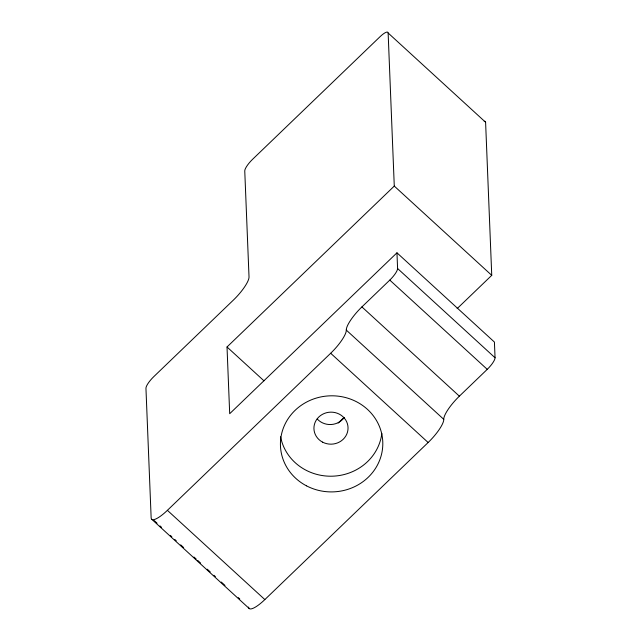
<?xml version="1.0" encoding="UTF-8"?>
<svg xmlns="http://www.w3.org/2000/svg" width="641" height="641" viewBox="0 0 641 641"><rect width="100%" height="100%" fill="white"/><g stroke="black" fill="none" stroke-linecap="round" stroke-linejoin="round"><path stroke-width="0.96" d="M227.018 346.981L394.279 186.082L388.134 32.995A11.378 2.852 -47.5 0 0 380.009 36.737L252.57 159.321A11.378 2.852 -47.5 0 0 244.758 170.915L249.02 276.888A22.755 5.705 -47.5 0 1 233.404 300.068L153.752 376.684A11.378 2.852 -47.5 0 0 145.948 388.27L151.148 517.8A22.755 5.705 -47.5 0 0 167.397 510.332L330.676 353.263A22.755 5.705 -47.5 0 0 346.292 330.091A22.755 5.705 -47.5 0 1 361.909 306.911L389.784 280.101A11.378 2.852 -47.5 0 0 397.588 268.507L396.963 252.81L229.694 413.709L227.018 346.981L263.932 380.786M338.176 423.052L343.945 417.507M457.137 308.625L491.743 275.334L485.598 122.247L388.134 32.995M248.612 607.059A22.755 5.705 -47.5 0 0 264.853 599.583L428.14 442.514A22.755 5.705 -47.5 0 0 443.756 419.342A22.755 5.705 -47.5 0 1 459.373 396.17L487.248 369.352A11.378 2.852 -47.5 0 0 495.052 357.766L494.419 342.062L396.963 252.81M394.279 186.082L491.743 275.334M397.588 268.507L495.052 357.766M389.784 280.101L487.248 369.352M361.909 306.911L459.373 396.17M346.292 330.091L443.756 419.342M330.676 353.263L428.14 442.514M167.397 510.332L264.853 599.583M154.104 520.508L157.053 523.216M160.01 525.916L161.484 527.271M170.346 535.387L171.82 536.733M174.777 539.442L176.251 540.796M180.682 544.85L183.638 547.558M193.975 557.021L196.186 559.048M197.668 560.402L200.617 563.102M207.267 569.192L210.216 571.892M213.91 575.273L215.384 576.628M221.289 582.036L224.983 585.417M238.276 597.588L239.75 598.942M151.853 519.37L249.317 608.621M381.844 433.396A51.192 48.043 -2.3 0 1 332.543 476.183A51.192 48.043 -2.3 0 1 280.582 436.761M344.353 417.411A17.067 16.017 -2.3 0 1 317.207 418.974M484.211 121.349A11.378 2.852 -47.5 0 1 485.598 122.247M322.599 442.146A17.067 16.017 -2.3 0 0 348.047 427.924A17.067 16.017 -2.3 0 0 322.311 414.407A17.067 16.017 -2.3 0 0 322.599 442.146M306.454 485.822A51.192 48.043 -2.3 0 0 382.805 443.147A51.192 48.043 -2.3 0 0 305.589 402.604A51.192 48.043 -2.3 0 0 306.454 485.822"/></g></svg>
